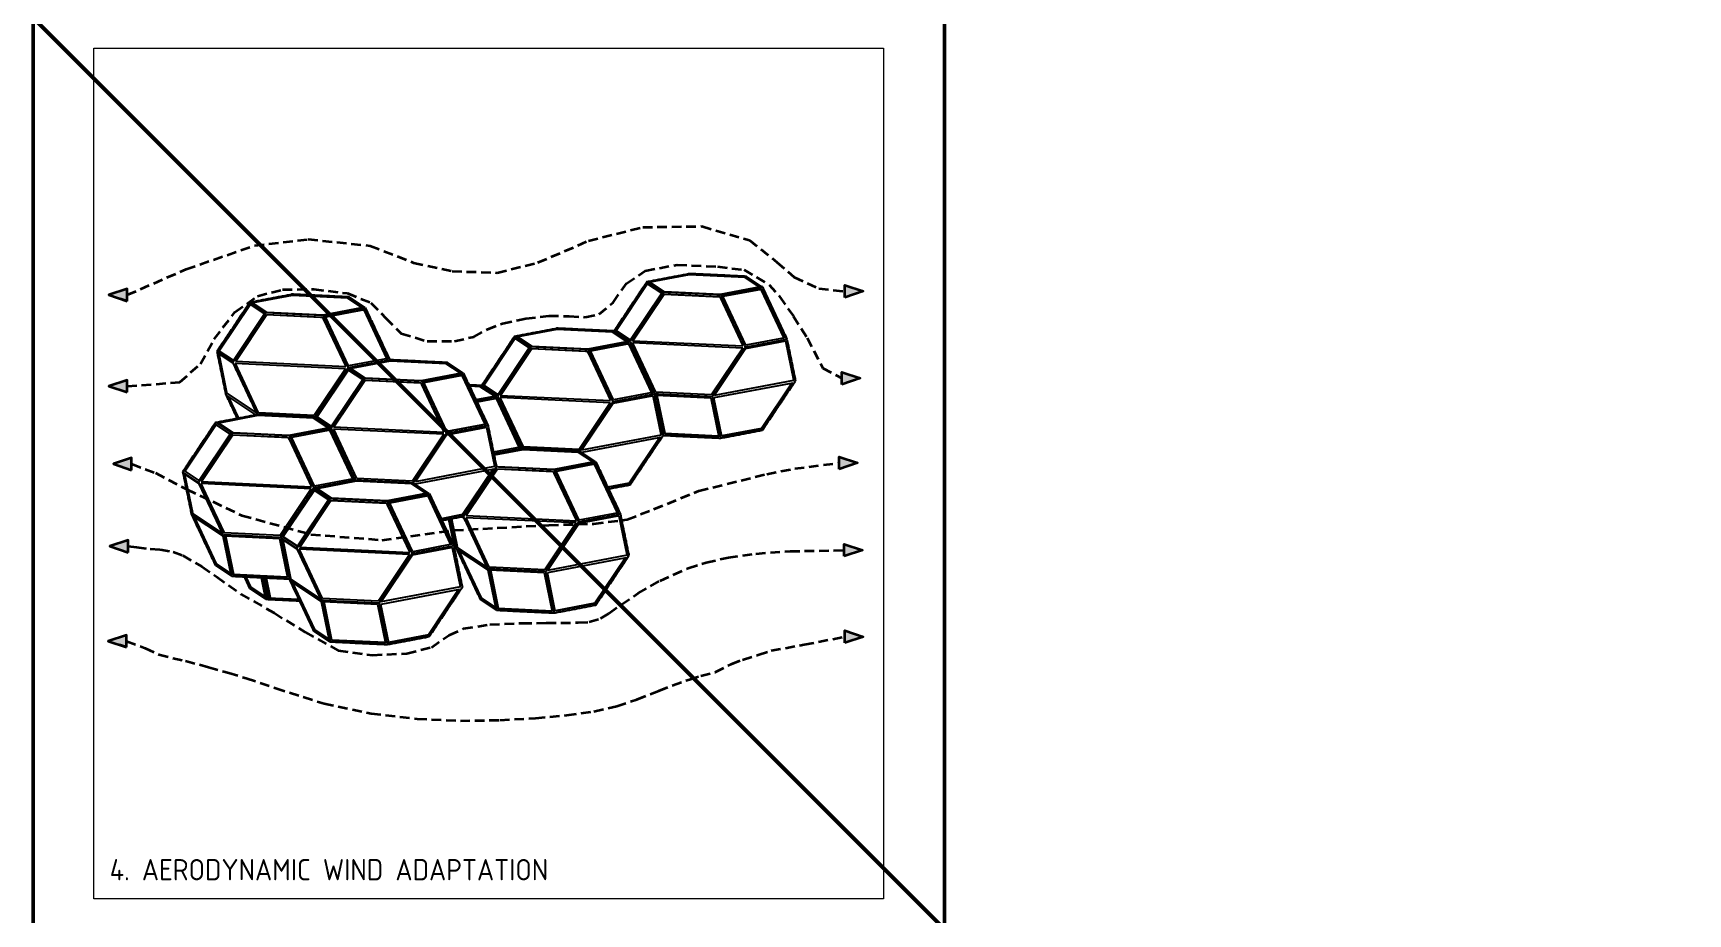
# Model space of a CAD drawing. Header units: millimetres. Extents: x 32551 to 59551, y -21458 to 15116.
# Drawn here: x 32551 to 35275, y 7641 to 9091 of the extents above; entities that cross this region are included whole.
import ezdxf

# ---------------------------------------------------------------- set-up
doc = ezdxf.new("R2010")
doc.units = ezdxf.units.MM
doc.header["$XCLIPFRAME"] = 0
doc.linetypes.add('ACAD_ISO03W100', pattern=[30, 12, -18])
doc.linetypes.add('HIDDEN2', pattern=[4.7625, 3.175, -1.5875])
for name, color, linetype, lineweight, true_color in [('2ND', 120, 'Continuous', 35, 0x39ffb0), ('3RD', 141, 'Continuous', 25, 0x7debff), ('4TH DETAILS', 120, 'Continuous', 15, 0x39ffb0), ('TEXTS', 7, 'Continuous', 25, 0xe0f9ff)]:
    doc.layers.add(name, color=color, linetype=linetype, lineweight=lineweight, true_color=true_color)
doc.layers.add('LAYOUT', color=141, linetype='Continuous', lineweight=50, true_color=0x7debff, plot=False)
doc.styles.get("Standard").update_dxf_attribs({"font": 'arial.ttf'})
picture_1 = doc.add_image_def('image2.png', size_in_pixel=(15360, 8640))

msp = doc.modelspace()

# ---------------------------------------------------------------- hatches: boundary and pattern name
at = {"layer": '2ND'}
h = msp.add_hatch(color=256, dxfattribs=at)
h.dxf.hatch_style = 1
h.paths.add_polyline_path([(32675.604, 8659.72), (32705.604, 8649.72), (32705.604, 8669.72)])
h.paths.add_polyline_path([(32705.604, 8519.719), (32675.604, 8509.719), (32705.604, 8499.719)])
h.paths.add_polyline_path([(32682.931, 8381.556), (32712.931, 8371.556), (32712.931, 8391.556)])
h.paths.add_polyline_path([(32707.082, 8256.004), (32677.082, 8246.004), (32707.082, 8236.004)])
h.paths.add_polyline_path([(32704.442, 8099.938), (32674.442, 8089.938), (32704.442, 8079.938)])
h.paths.add_polyline_path([(32664.586, 7673.477), (33508.252, 7673.477), (33508.252, 7742.35), (32664.586, 7742.35)], flags=9)
h = msp.add_hatch(color=256, dxfattribs=at)
h.dxf.hatch_style = 1
h.paths.add_polyline_path([(33886.89, 8087.185), (33916.89, 8097.185), (33886.89, 8107.185)])
h.paths.add_polyline_path([(33885.809, 8229.583), (33915.809, 8239.583), (33885.809, 8249.583)])
h.paths.add_polyline_path([(33907.482, 8383.189), (33877.482, 8393.189), (33877.482, 8373.189)])
h.paths.add_polyline_path([(33882.158, 8532.518), (33882.158, 8512.518), (33912.158, 8522.518)])
h.paths.add_polyline_path([(33886.89, 8655.757), (33916.89, 8665.757), (33886.89, 8675.757)])

# ---------------------------------------------------------------- linework, layer by layer
at = {"layer": '2ND', "linetype": 'ACAD_ISO03W100'}
for p, q in [((32705.604, 8649.72), (32675.604, 8659.72)), ((32704.442, 8079.938), (32674.442, 8089.938))]:
    msp.add_line(p, q, dxfattribs=at)
at = {"layer": '2ND', "linetype": 'HIDDEN2', "ltscale": 5}
for points in [[(32705.604, 8659.72), (32802.548, 8702.229), (32915.213, 8741.027), (33003.455, 8751.418), (33105.817, 8740.809), (33176.987, 8712.924), (33240.567, 8698.885), (33314.547, 8696.424), (33381.731, 8712.929), (33465.014, 8748.956), (33554.365, 8771.295), (33651.699, 8772.753), (33729.692, 8749.87), (33775.046, 8713.964), (33803.245, 8689.243), (33844.173, 8670.233), (33886.89, 8665.757)], [(32705.604, 8509.719), (32792.253, 8515.974), (32826.223, 8546.42), (32848.676, 8587.177), (32883.022, 8631.325), (32920.181, 8657.934), (32961.362, 8668.647), (33012.737, 8669.233), (33067.977, 8662.5), (33106.851, 8646.882), (33131.399, 8621.689), (33156.546, 8596.35), (33199.485, 8583.579), (33244.397, 8583.485), (33275.966, 8590.903), (33297.952, 8603.015), (33323.321, 8612.875), (33361.656, 8621.138), (33399.896, 8625.457), (33433.156, 8624.987), (33459.652, 8623.391), (33482.296, 8627.992), (33505.317, 8647.428), (33527.304, 8678.601), (33558.441, 8699.545), (33610.926, 8709.516), (33677.486, 8706.516), (33721.175, 8700.976), (33762.295, 8676.507), (33779.511, 8657.261), (33802.309, 8624.434), (33824.708, 8589.107), (33850.523, 8539.379), (33882.158, 8522.518)], [(32712.931, 8381.556), (32752.357, 8366.751), (32803.454, 8339.962), (32894.414, 8296.797), (33007.888, 8265.673), (33125.054, 8256.281), (33243.474, 8272.434), (33399.79, 8280.92), (33473.852, 8283.144), (33528.38, 8290.083), (33572.661, 8307.199), (33646.7, 8337.259), (33758.373, 8364.992), (33804.346, 8374.022), (33877.482, 8383.189)], [(32707.082, 8246.004), (32720.886, 8244.502), (32743.272, 8241.801), (32759.845, 8240.487), (32781.456, 8236.899), (32797.337, 8230.866), (32828.698, 8212.581), (32853.052, 8195.491), (32892.734, 8167.481), (32947.416, 8136.255), (32998.594, 8104.711), (33053.069, 8074.682), (33109.304, 8066.912), (33166.035, 8069.695), (33206.278, 8079.674), (33235.671, 8099.895), (33259.061, 8110.516), (33302.708, 8117.191), (33355.542, 8119.646), (33395.731, 8119.764), (33447.808, 8120.442), (33466.146, 8121.415), (33484.662, 8127.09), (33498.892, 8135.916), (33519.052, 8150.292), (33546.53, 8168.725), (33582.623, 8189.281), (33629.051, 8209.962), (33658.659, 8219.409), (33695.147, 8227.558), (33740.531, 8233.873), (33796.828, 8237.816), (33885.809, 8239.583)], [(32704.442, 8089.938), (32735.228, 8078.571), (32757.764, 8067.649), (32801.532, 8057.192), (32839.61, 8047.217), (32872.751, 8037.745), (32901.711, 8028.793), (32950.108, 8012.525), (33029.631, 7987.044), (33107.296, 7970.809), (33182.942, 7962.072), (33253.997, 7958.953), (33319.115, 7959.82), (33377.74, 7963.194), (33429.405, 7967.939), (33473.955, 7974.261), (33511.36, 7982.703), (33544.525, 7993.839), (33580.898, 8008.284), (33602.78, 8016.946), (33631.037, 8026.942), (33649.884, 8032.676), (33673.187, 8039.033), (33699.925, 8052.241), (33718.527, 8059.135), (33744.36, 8067.308), (33765.537, 8074.361), (33820.151, 8084.195), (33886.89, 8097.185)]]:
    msp.add_lwpolyline(points, dxfattribs=at)
at = {"layer": '2ND'}
for points in [[(32705.604, 8649.72), (32705.604, 8669.72), (32675.604, 8659.72)], [(33886.89, 8655.757), (33886.89, 8675.757), (33916.89, 8665.757)], [(33882.158, 8512.518), (33882.158, 8532.518), (33912.158, 8522.518)], [(32705.604, 8499.719), (32705.604, 8519.719), (32675.604, 8509.719)], [(32712.931, 8371.556), (32712.931, 8391.556), (32682.931, 8381.556)], [(33877.482, 8373.189), (33877.482, 8393.189), (33907.482, 8383.189)], [(32707.082, 8236.004), (32707.082, 8256.004), (32677.082, 8246.004)], [(33885.809, 8229.583), (33885.809, 8249.583), (33915.809, 8239.583)], [(32704.442, 8079.938), (32704.442, 8099.938), (32674.442, 8089.938)], [(33886.89, 8087.185), (33886.89, 8107.185), (33916.89, 8097.185)]]:
    msp.add_lwpolyline(points, close=True, dxfattribs=at)
at = {"layer": '3RD', "ltscale": 10, "extrusion": (1e-16, 0.982622, 0.185618)}
for p, q in [((33564.598, 8681.768), (33630.872, 8694.33)), ((33630.872, 8692.856), (33566.323, 8680.621)), ((33630.872, 8692.856), (33630.872, 8694.33)), ((33630.872, 8694.33), (33722.617, 8689.957)), ((33722.617, 8688.483), (33630.872, 8692.856)), ((33722.617, 8688.483), (33722.617, 8689.957)), ((33722.617, 8689.957), (33723.493, 8689.374)), ((33723.493, 8689.374), (33748.088, 8673.023)), ((33509.359, 8602.384), (33560.606, 8678.979)), ((33562.201, 8677.911), (33510.957, 8601.321)), ((33585.388, 8662.503), (33534.14, 8585.908)), ((33560.606, 8678.979), (33585.388, 8662.503)), ((33560.606, 8678.979), (33562.201, 8677.911)), ((33585.384, 8662.497), (33562.201, 8677.911)), ((33590.069, 8664.834), (33564.598, 8681.768)), ((33681.814, 8660.461), (33590.069, 8664.834)), ((33748.088, 8673.023), (33681.814, 8660.461)), ((33685.928, 8657.711), (33750.408, 8669.932)), ((33749.225, 8668.997), (33686.235, 8657.058)), ((33746.363, 8672.696), (33722.617, 8688.483)), ((33750.408, 8669.932), (33749.225, 8668.997)), ((33786.932, 8588.801), (33749.225, 8668.997)), ((33750.408, 8669.932), (33788.423, 8589.083)), ((32855.54, 8568.501), (32906.787, 8645.096)), ((32908.382, 8644.028), (32857.138, 8567.438)), ((32906.787, 8645.096), (32931.569, 8628.62)), ((32906.787, 8645.096), (32908.382, 8644.028)), ((32931.565, 8628.615), (32908.382, 8644.028)), ((32910.779, 8647.885), (32977.053, 8660.447)), ((32936.25, 8630.951), (32910.779, 8647.885)), ((32977.053, 8658.973), (32912.504, 8646.738)), ((32977.053, 8658.973), (32977.053, 8660.447)), ((32977.053, 8660.447), (33068.798, 8656.074)), ((33068.798, 8654.6), (32977.053, 8658.973)), ((33094.269, 8639.14), (33027.995, 8626.578)), ((33032.109, 8623.828), (33096.589, 8636.05)), ((33095.406, 8635.114), (33032.416, 8623.175)), ((33068.798, 8654.6), (33068.798, 8656.074)), ((33068.798, 8656.074), (33069.674, 8655.492)), ((33092.544, 8638.813), (33068.798, 8654.6)), ((33069.674, 8655.492), (33094.269, 8639.14)), ((33096.589, 8636.05), (33095.406, 8635.114)), ((33133.113, 8554.918), (33095.406, 8635.114)), ((33096.589, 8636.05), (33134.604, 8555.201)), ((33538.023, 8584.391), (33589.485, 8661.306)), ((33538.272, 8585.526), (33589.133, 8661.543)), ((33589.485, 8661.306), (33589.133, 8661.543)), ((33589.133, 8661.543), (33677.723, 8657.321)), ((33589.485, 8661.306), (33680.985, 8656.945)), ((33677.723, 8657.321), (33680.879, 8657.17)), ((33680.879, 8657.17), (33682.223, 8654.312)), ((33682.223, 8654.312), (33719.158, 8575.758)), ((33723.942, 8576.862), (33685.928, 8657.711)), ((32931.569, 8628.62), (32880.321, 8552.025)), ((32884.204, 8550.509), (32935.666, 8627.423)), ((32884.453, 8551.643), (32935.314, 8627.661)), ((32935.666, 8627.423), (32935.314, 8627.661)), ((32935.314, 8627.661), (33023.904, 8623.438)), ((32935.666, 8627.423), (33027.166, 8623.063)), ((33027.995, 8626.578), (32936.25, 8630.951)), ((33023.904, 8623.438), (33027.06, 8623.288)), ((33027.06, 8623.288), (33028.404, 8620.429)), ((33028.404, 8620.429), (33065.339, 8541.876)), ((33070.124, 8542.979), (33032.109, 8623.828)), ((33291.419, 8512.48), (33342.666, 8589.075)), ((33344.262, 8588.007), (33293.018, 8511.417)), ((33342.666, 8589.075), (33367.448, 8572.599)), ((33342.666, 8589.075), (33344.262, 8588.007)), ((33367.445, 8572.593), (33344.262, 8588.007)), ((33346.659, 8591.864), (33348.939, 8592.296)), ((33372.13, 8574.93), (33346.659, 8591.864)), ((33412.932, 8602.952), (33348.384, 8590.717)), ((33348.939, 8592.296), (33412.932, 8604.426)), ((33412.932, 8602.952), (33412.932, 8604.426)), ((33412.932, 8604.426), (33504.677, 8600.053)), ((33504.677, 8598.579), (33412.932, 8602.952)), ((33530.148, 8583.119), (33463.875, 8570.557)), ((33504.677, 8598.579), (33504.677, 8600.053)), ((33504.677, 8600.053), (33505.553, 8599.47)), ((33528.423, 8582.792), (33504.677, 8598.579)), ((33505.553, 8599.47), (33530.148, 8583.119)), ((33534.14, 8585.908), (33509.359, 8602.384)), ((33537.356, 8580.912), (33537.708, 8580.675)), ((33575.532, 8499.72), (33537.356, 8580.912)), ((33718.743, 8572.267), (33537.356, 8580.912)), ((33537.529, 8584.415), (33538.272, 8585.526)), ((33537.529, 8584.415), (33719.158, 8575.758)), ((33575.778, 8499.708), (33537.708, 8580.675)), ((33723.574, 8571.646), (33789.848, 8584.208)), ((33788.423, 8589.083), (33723.942, 8576.862)), ((33789.009, 8584.049), (33802.127, 8520.236)), ((33789.848, 8584.208), (33803.137, 8519.561)), ((32854.482, 8563.744), (32855.358, 8563.162)), ((32854.95, 8561.468), (32854.482, 8563.744)), ((32867.771, 8499.098), (32854.95, 8561.468)), ((32855.358, 8563.162), (32879.953, 8546.81)), ((32880.321, 8552.025), (32855.54, 8568.501)), ((32856.194, 8562.606), (32869.133, 8499.66)), ((33134.604, 8555.201), (33070.124, 8542.979)), ((33367.448, 8572.599), (33316.201, 8496.004)), ((33320.084, 8494.487), (33371.545, 8571.402)), ((33320.333, 8495.622), (33371.194, 8571.639)), ((33371.545, 8571.402), (33371.194, 8571.639)), ((33371.194, 8571.639), (33459.783, 8567.417)), ((33371.545, 8571.402), (33463.045, 8567.041)), ((33463.875, 8570.557), (33372.13, 8574.93)), ((33459.783, 8567.417), (33462.939, 8567.266)), ((33462.939, 8567.266), (33464.283, 8564.408)), ((33464.283, 8564.408), (33501.218, 8485.854)), ((33467.988, 8567.807), (33532.469, 8580.029)), ((33506.003, 8486.958), (33467.988, 8567.807)), ((33531.285, 8579.093), (33468.295, 8567.154)), ((33532.469, 8580.029), (33531.285, 8579.093)), ((33568.993, 8498.897), (33531.285, 8579.093)), ((33532.469, 8580.029), (33570.483, 8499.179)), ((33718.743, 8572.267), (33669.089, 8498.055)), ((33672.713, 8495.629), (33723.574, 8571.646)), ((32879.953, 8546.81), (32917.681, 8466.57)), ((32883.537, 8547.03), (32883.889, 8546.793)), ((32921.713, 8465.837), (32883.537, 8547.03)), ((33064.924, 8538.385), (32883.537, 8547.03)), ((32883.71, 8550.532), (32884.453, 8551.643)), ((32883.71, 8550.532), (33065.339, 8541.876)), ((32921.959, 8465.826), (32883.889, 8546.793)), ((33064.924, 8538.385), (33015.271, 8464.173)), ((33017.204, 8460.505), (33068.452, 8537.1)), ((33070.047, 8536.032), (33018.803, 8459.442)), ((33068.452, 8537.1), (33093.233, 8520.624)), ((33068.452, 8537.1), (33070.047, 8536.032)), ((33093.23, 8520.618), (33070.047, 8536.032)), ((33072.444, 8539.889), (33074.724, 8540.321)), ((33097.915, 8522.955), (33072.444, 8539.889)), ((33138.718, 8550.977), (33074.169, 8538.742)), ((33074.724, 8540.321), (33138.718, 8552.451)), ((33138.718, 8550.977), (33138.718, 8552.451)), ((33138.718, 8552.451), (33230.462, 8548.078)), ((33230.462, 8546.604), (33138.718, 8550.977)), ((33255.933, 8531.144), (33189.66, 8518.582)), ((33193.773, 8515.832), (33258.254, 8528.054)), ((33257.07, 8527.118), (33194.08, 8515.179)), ((33230.462, 8546.604), (33230.462, 8548.078)), ((33230.462, 8548.078), (33231.339, 8547.495)), ((33254.208, 8530.817), (33230.462, 8546.604)), ((33231.339, 8547.495), (33255.933, 8531.144)), ((33258.254, 8528.054), (33257.07, 8527.118)), ((33294.778, 8446.922), (33257.07, 8527.118)), ((33258.254, 8528.054), (33296.268, 8447.204)), ((32869.133, 8499.66), (32867.771, 8499.098)), ((32867.771, 8499.098), (32918.129, 8465.617)), ((33093.233, 8520.624), (33041.986, 8444.029)), ((33045.869, 8442.512), (33097.331, 8519.427)), ((33046.118, 8443.647), (33096.979, 8519.664)), ((33097.331, 8519.427), (33096.979, 8519.664)), ((33096.979, 8519.664), (33185.568, 8515.442)), ((33097.331, 8519.427), (33188.83, 8515.066)), ((33189.66, 8518.582), (33097.915, 8522.955)), ((33185.568, 8515.442), (33188.724, 8515.291)), ((33188.724, 8515.291), (33190.068, 8512.433)), ((33190.068, 8512.433), (33227.004, 8433.879)), ((33231.788, 8434.983), (33193.773, 8515.832)), ((33268.481, 8511.019), (33286.738, 8510.149)), ((33286.738, 8508.675), (33269.19, 8509.511)), ((33286.738, 8508.675), (33286.738, 8510.149)), ((33286.738, 8510.149), (33312.209, 8493.215)), ((33310.483, 8492.888), (33286.738, 8508.675)), ((33316.201, 8496.004), (33291.419, 8512.48)), ((33570.483, 8499.179), (33506.003, 8486.958)), ((33667.278, 8495.347), (33575.532, 8499.72)), ((33801.291, 8514.818), (33671.459, 8490.21)), ((33672.109, 8494.726), (33803.137, 8519.561)), ((33799.617, 8514.501), (33749.766, 8439.994)), ((33801.291, 8514.818), (33750.776, 8439.319)), ((33803.137, 8519.561), (33802.127, 8520.236)), ((32887.197, 8456.93), (32869.647, 8494.254)), ((32917.225, 8462.622), (32869.647, 8494.254)), ((32872.013, 8492.681), (32888.69, 8457.213)), ((33312.209, 8493.215), (33279.746, 8487.062)), ((33281.27, 8483.821), (33314.529, 8490.125)), ((33313.346, 8489.189), (33281.577, 8483.167)), ((33314.529, 8490.125), (33313.346, 8489.189)), ((33351.053, 8408.993), (33313.346, 8489.189)), ((33314.529, 8490.125), (33352.544, 8409.276)), ((33319.417, 8491.008), (33319.768, 8490.771)), ((33357.593, 8409.816), (33319.417, 8491.008)), ((33500.803, 8482.363), (33319.417, 8491.008)), ((33319.589, 8494.511), (33320.333, 8495.622)), ((33319.589, 8494.511), (33501.218, 8485.854)), ((33357.839, 8409.804), (33319.768, 8490.771)), ((33500.803, 8482.363), (33451.15, 8408.151)), ((33454.774, 8405.725), (33505.635, 8481.742)), ((33505.635, 8481.742), (33569.629, 8493.872)), ((33569.629, 8493.872), (33571.909, 8494.304)), ((33571.07, 8494.145), (33584.187, 8430.332)), ((33571.909, 8494.304), (33585.198, 8429.657)), ((33590.178, 8430.533), (33576.945, 8494.906)), ((33576.945, 8494.906), (33666.207, 8490.652)), ((33577.662, 8494.872), (33590.59, 8431.982)), ((33666.207, 8490.652), (33666.22, 8490.59)), ((33666.22, 8490.59), (33679.44, 8426.279)), ((33669.089, 8498.055), (33667.278, 8495.347)), ((33684.502, 8426.757), (33671.459, 8490.21)), ((33672.109, 8494.726), (33672.713, 8495.629)), ((32799.264, 8370.601), (32850.512, 8447.196)), ((32852.107, 8446.128), (32800.863, 8369.538)), ((32850.512, 8447.196), (32875.294, 8430.72)), ((32850.512, 8447.196), (32852.107, 8446.128)), ((32875.29, 8430.715), (32852.107, 8446.128)), ((32854.504, 8449.985), (32920.778, 8462.547)), ((32879.975, 8433.051), (32854.504, 8449.985)), ((32920.778, 8461.073), (32856.229, 8448.838)), ((32917.681, 8466.57), (32918.129, 8465.617)), ((32920.778, 8461.073), (32920.778, 8462.547)), ((32920.778, 8462.547), (33012.523, 8458.174)), ((33012.523, 8456.7), (32920.778, 8461.073)), ((33013.459, 8461.465), (32921.713, 8465.837)), ((33012.523, 8456.7), (33012.523, 8458.174)), ((33012.523, 8458.174), (33013.399, 8457.591)), ((33036.269, 8440.913), (33012.523, 8456.7)), ((33013.399, 8457.591), (33037.994, 8441.24)), ((33015.271, 8464.173), (33013.459, 8461.465)), ((33041.986, 8444.029), (33017.204, 8460.505)), ((33296.268, 8447.204), (33231.788, 8434.983)), ((32875.294, 8430.72), (32824.046, 8354.125)), ((32827.929, 8352.608), (32879.391, 8429.523)), ((32828.178, 8353.743), (32879.039, 8429.76)), ((32879.391, 8429.523), (32879.039, 8429.76)), ((32879.039, 8429.76), (32967.629, 8425.538)), ((32879.391, 8429.523), (32970.89, 8425.162)), ((32971.72, 8428.678), (32879.975, 8433.051)), ((32967.629, 8425.538), (32970.784, 8425.388)), ((32970.784, 8425.388), (32972.128, 8422.529)), ((33037.994, 8441.24), (32971.72, 8428.678)), ((32972.128, 8422.529), (33009.064, 8343.975)), ((32975.834, 8425.928), (33040.314, 8438.15)), ((33013.848, 8345.079), (32975.834, 8425.928)), ((33039.131, 8437.214), (32976.141, 8425.275)), ((33040.314, 8438.15), (33039.131, 8437.214)), ((33076.838, 8357.018), (33039.131, 8437.214)), ((33040.314, 8438.15), (33078.329, 8357.3)), ((33045.202, 8439.033), (33045.554, 8438.796)), ((33083.378, 8357.841), (33045.202, 8439.033)), ((33226.588, 8430.388), (33045.202, 8439.033)), ((33045.374, 8442.536), (33046.118, 8443.647)), ((33045.374, 8442.536), (33227.004, 8433.879)), ((33083.624, 8357.829), (33045.554, 8438.796)), ((33226.588, 8430.388), (33176.935, 8356.176)), ((33180.559, 8353.75), (33231.42, 8429.767)), ((33231.42, 8429.767), (33297.694, 8442.329)), ((33296.855, 8442.17), (33309.973, 8378.357)), ((33297.694, 8442.329), (33310.983, 8377.682)), ((33583.351, 8424.914), (33453.979, 8400.393)), ((33454.17, 8404.822), (33585.198, 8429.657)), ((33581.677, 8424.597), (33531.826, 8350.09)), ((33583.351, 8424.914), (33532.837, 8349.415)), ((33585.198, 8429.657), (33584.187, 8430.332)), ((33590.59, 8431.982), (33590.178, 8430.533)), ((33590.264, 8430.529), (33590.178, 8430.533)), ((33679.44, 8426.279), (33590.264, 8430.529)), ((33590.59, 8431.982), (33679.135, 8427.762)), ((33749.766, 8439.994), (33684.331, 8427.591)), ((33750.776, 8439.319), (33684.502, 8426.757)), ((33750.776, 8439.319), (33749.766, 8439.994)), ((33352.544, 8409.276), (33308.57, 8400.941)), ((33309.269, 8397.543), (33356.657, 8406.525)), ((33356.657, 8405.051), (33309.56, 8396.125)), ((33356.657, 8405.051), (33356.657, 8406.525)), ((33356.657, 8406.525), (33448.402, 8402.153)), ((33448.402, 8400.679), (33356.657, 8405.051)), ((33449.338, 8405.443), (33357.593, 8409.816)), ((33448.402, 8400.679), (33448.402, 8402.153)), ((33448.402, 8402.153), (33449.278, 8401.57)), ((33472.148, 8384.891), (33448.402, 8400.679)), ((33449.278, 8401.57), (33473.873, 8385.218)), ((33451.15, 8408.151), (33449.338, 8405.443)), ((33454.17, 8404.822), (33454.774, 8405.725)), ((32798.207, 8365.844), (32799.083, 8365.261)), ((32798.675, 8363.568), (32798.207, 8365.844)), ((32811.496, 8301.197), (32798.675, 8363.568)), ((32799.083, 8365.261), (32823.678, 8348.909)), ((32824.046, 8354.125), (32799.264, 8370.601)), ((32799.919, 8364.706), (32812.858, 8301.759)), ((33309.137, 8372.939), (33179.764, 8348.418)), ((33179.955, 8352.847), (33310.983, 8377.682)), ((33307.462, 8372.622), (33257.611, 8298.115)), ((33309.137, 8372.939), (33258.622, 8297.44)), ((33263.809, 8296.587), (33315.27, 8373.502)), ((33264.057, 8297.722), (33314.919, 8373.739)), ((33310.983, 8377.682), (33309.973, 8378.357)), ((33315.855, 8377.029), (33313.111, 8378.854)), ((33315.27, 8373.502), (33314.919, 8373.739)), ((33314.919, 8373.739), (33403.508, 8369.517)), ((33315.27, 8373.502), (33406.77, 8369.141)), ((33407.599, 8372.657), (33315.855, 8377.029)), ((33403.508, 8369.517), (33406.664, 8369.366)), ((33406.664, 8369.366), (33408.008, 8366.508)), ((33473.873, 8385.218), (33407.599, 8372.657)), ((33408.008, 8366.508), (33444.943, 8287.954)), ((33411.713, 8369.906), (33476.193, 8382.128)), ((33449.728, 8289.057), (33411.713, 8369.906)), ((33475.01, 8381.193), (33412.02, 8369.253)), ((33476.193, 8382.128), (33475.01, 8381.193)), ((33512.718, 8300.997), (33475.01, 8381.193)), ((33476.193, 8382.128), (33514.208, 8301.279)), ((32823.678, 8348.909), (32861.406, 8268.67)), ((32827.262, 8349.129), (32827.614, 8348.892)), ((32865.438, 8267.937), (32827.262, 8349.129)), ((33008.649, 8340.484), (32827.262, 8349.129)), ((32827.435, 8352.632), (32828.178, 8353.743)), ((32827.435, 8352.632), (33009.064, 8343.975)), ((32865.684, 8267.925), (32827.614, 8348.892)), ((33008.649, 8340.484), (32958.995, 8266.272)), ((32960.929, 8262.605), (33012.176, 8339.199)), ((33013.772, 8338.131), (32962.528, 8261.542)), ((33012.176, 8339.199), (33036.958, 8322.723)), ((33012.176, 8339.199), (33013.772, 8338.131)), ((33036.955, 8322.718), (33013.772, 8338.131)), ((33078.329, 8357.3), (33013.848, 8345.079)), ((33016.169, 8341.989), (33082.442, 8354.55)), ((33041.64, 8325.054), (33016.169, 8341.989)), ((33082.442, 8353.076), (33017.894, 8340.842)), ((33082.442, 8353.076), (33082.442, 8354.55)), ((33082.442, 8354.55), (33174.187, 8350.178)), ((33174.187, 8348.704), (33082.442, 8353.076)), ((33175.123, 8353.468), (33083.378, 8357.841)), ((33174.187, 8348.704), (33174.187, 8350.178)), ((33174.187, 8350.178), (33175.063, 8349.595)), ((33197.933, 8332.916), (33174.187, 8348.704)), ((33175.063, 8349.595), (33199.658, 8333.243)), ((33176.935, 8356.176), (33175.123, 8353.468)), ((33179.955, 8352.847), (33180.559, 8353.75)), ((33531.826, 8350.09), (33496.614, 8343.416)), ((33532.837, 8349.415), (33496.988, 8342.62)), ((33532.837, 8349.415), (33531.826, 8350.09)), ((33036.958, 8322.723), (32985.711, 8246.129)), ((32989.594, 8244.612), (33041.055, 8321.527)), ((32989.843, 8245.747), (33040.704, 8321.764)), ((33041.055, 8321.527), (33040.704, 8321.764)), ((33040.704, 8321.764), (33129.293, 8317.542)), ((33041.055, 8321.527), (33132.555, 8317.166)), ((33133.385, 8320.682), (33041.64, 8325.054)), ((33129.293, 8317.542), (33132.449, 8317.391)), ((33132.449, 8317.391), (33133.793, 8314.533)), ((33199.658, 8333.243), (33133.385, 8320.682)), ((33133.793, 8314.533), (33170.728, 8235.979)), ((33137.498, 8317.931), (33201.979, 8330.153)), ((33175.513, 8237.082), (33137.498, 8317.931)), ((33200.795, 8329.217), (33137.805, 8317.278)), ((33201.979, 8330.153), (33200.795, 8329.217)), ((33238.503, 8249.022), (33200.795, 8329.217)), ((33201.979, 8330.153), (33239.993, 8249.304)), ((32812.858, 8301.759), (32811.496, 8301.197)), ((32811.496, 8301.197), (32861.854, 8267.717)), ((32849.536, 8219.441), (32813.372, 8296.353)), ((32863.295, 8263.163), (32813.372, 8296.353)), ((32815.738, 8294.78), (32852.242, 8217.144)), ((33257.611, 8298.115), (33222.399, 8291.441)), ((33256.342, 8297.008), (33222.773, 8290.645)), ((33234.509, 8290.505), (33243.561, 8246.471)), ((33247.375, 8245.176), (33237.924, 8291.152)), ((33239.346, 8291.422), (33248.737, 8245.738)), ((33258.622, 8297.44), (33256.342, 8297.008)), ((33256.79, 8294.728), (33259.558, 8292.888)), ((33258.622, 8297.44), (33257.611, 8298.115)), ((33259.558, 8292.888), (33297.286, 8212.648)), ((33263.142, 8293.108), (33263.493, 8292.871)), ((33301.318, 8211.916), (33263.142, 8293.108)), ((33444.528, 8284.463), (33263.142, 8293.108)), ((33263.314, 8296.611), (33264.057, 8297.722)), ((33263.314, 8296.611), (33444.943, 8287.954)), ((33301.563, 8211.904), (33263.493, 8292.871)), ((33444.528, 8284.463), (33394.875, 8210.251)), ((33398.498, 8207.825), (33449.36, 8283.842)), ((33449.36, 8283.842), (33513.354, 8295.971)), ((33514.208, 8301.279), (33449.728, 8289.057)), ((33513.354, 8295.971), (33515.634, 8296.403)), ((33514.795, 8296.244), (33527.912, 8232.432)), ((33515.634, 8296.403), (33528.923, 8231.757)), ((32861.406, 8268.67), (32861.854, 8267.717)), ((32863.295, 8263.163), (32876.351, 8199.648)), ((32957.184, 8263.564), (32865.438, 8267.937)), ((32880.084, 8198.75), (32866.851, 8263.123)), ((32866.851, 8263.123), (32956.113, 8258.869)), ((32867.568, 8263.089), (32880.496, 8200.199)), ((32956.113, 8258.869), (32956.126, 8258.807)), ((32956.126, 8258.807), (32969.346, 8194.496)), ((32958.995, 8266.272), (32957.184, 8263.564)), ((32959.872, 8257.847), (32960.748, 8257.265)), ((32960.339, 8255.571), (32959.872, 8257.847)), ((32973.161, 8193.201), (32960.339, 8255.571)), ((32960.748, 8257.265), (32985.343, 8240.913)), ((32985.711, 8246.129), (32960.929, 8262.605)), ((32961.583, 8256.709), (32974.523, 8193.763)), ((32985.343, 8240.913), (33023.071, 8160.673)), ((32988.927, 8241.133), (32989.278, 8240.896)), ((33027.103, 8159.941), (32988.927, 8241.133)), ((33170.313, 8232.488), (32988.927, 8241.133)), ((32989.099, 8244.636), (32989.843, 8245.747)), ((32989.099, 8244.636), (33170.728, 8235.979)), ((33027.349, 8159.929), (32989.278, 8240.896)), ((33170.313, 8232.488), (33120.66, 8158.276)), ((33124.284, 8155.85), (33175.145, 8231.867)), ((33175.145, 8231.867), (33239.139, 8243.996)), ((33239.993, 8249.304), (33175.513, 8237.082)), ((33239.139, 8243.996), (33241.419, 8244.428)), ((33240.58, 8244.269), (33253.697, 8180.457)), ((33241.419, 8244.428), (33254.708, 8179.782)), ((33242.837, 8247.974), (33243.256, 8247.954)), ((33243.561, 8246.471), (33243.365, 8246.48)), ((33248.737, 8245.738), (33247.375, 8245.176)), ((33247.375, 8245.176), (33297.734, 8211.696)), ((33285.415, 8163.419), (33249.251, 8240.332)), ((33299.174, 8207.141), (33249.251, 8240.332)), ((33251.617, 8238.759), (33288.122, 8161.123)), ((33527.076, 8227.014), (33397.244, 8202.405)), ((33397.894, 8206.922), (33528.923, 8231.757)), ((33525.402, 8226.697), (33475.551, 8152.189)), ((33527.076, 8227.014), (33476.561, 8151.515)), ((33528.923, 8231.757), (33527.912, 8232.432)), ((32850.88, 8216.582), (32849.536, 8219.441)), ((32850.88, 8216.582), (32852.242, 8217.144)), ((32876.351, 8199.648), (32850.88, 8216.582)), ((32852.242, 8217.144), (32876.002, 8201.348)), ((32880.496, 8200.199), (32880.084, 8198.75)), ((32880.496, 8200.199), (32969.041, 8195.979)), ((33297.286, 8212.648), (33297.734, 8211.696)), ((33299.174, 8207.141), (33312.231, 8143.626)), ((33393.063, 8207.543), (33301.318, 8211.916)), ((33315.963, 8142.729), (33302.73, 8207.102)), ((33302.73, 8207.102), (33391.993, 8202.848)), ((33303.447, 8207.068), (33316.375, 8144.178)), ((33391.993, 8202.848), (33392.005, 8202.786)), ((33392.005, 8202.786), (33405.225, 8138.475)), ((33394.875, 8210.251), (33393.063, 8207.543)), ((33410.287, 8138.953), (33397.244, 8202.405)), ((33397.894, 8206.922), (33398.498, 8207.825)), ((32880.17, 8198.746), (32880.084, 8198.75)), ((32969.346, 8194.496), (32880.17, 8198.746)), ((32905.811, 8181.512), (32899.108, 8195.769)), ((32900.771, 8195.689), (32908.517, 8179.215)), ((32907.155, 8178.653), (32905.811, 8181.512)), ((32907.155, 8178.653), (32908.517, 8179.215)), ((32932.626, 8161.719), (32907.155, 8178.653)), ((32908.517, 8179.215), (32932.277, 8163.419)), ((32925.889, 8194.492), (32932.626, 8161.719)), ((32936.359, 8160.822), (32929.473, 8194.322)), ((32930.941, 8194.252), (32937.203, 8163.79)), ((32936.189, 8186.031), (32932.765, 8185.382)), ((32934.535, 8194.08), (32941.15, 8161.898)), ((32974.523, 8193.763), (32973.161, 8193.201)), ((32973.161, 8193.201), (33023.519, 8159.721)), ((33011.201, 8111.444), (32975.037, 8188.357)), ((33024.959, 8155.166), (32975.037, 8188.357)), ((32977.403, 8186.784), (33013.907, 8109.148)), ((33252.861, 8175.039), (33123.029, 8150.43)), ((33123.68, 8154.947), (33254.708, 8179.782)), ((33251.187, 8174.722), (33201.336, 8100.214)), ((33252.861, 8175.039), (33202.347, 8099.539)), ((33254.708, 8179.782), (33253.697, 8180.457)), ((32937.203, 8163.79), (32936.359, 8160.822)), ((32936.445, 8160.817), (32936.359, 8160.822)), ((32988.551, 8158.334), (32936.445, 8160.817)), ((32937.203, 8163.79), (32937.29, 8163.786)), ((32937.29, 8163.786), (32940.796, 8163.619)), ((33023.071, 8160.673), (33023.519, 8159.721)), ((33024.959, 8155.166), (33038.016, 8091.651)), ((33118.848, 8155.568), (33027.103, 8159.941)), ((33041.748, 8090.754), (33028.516, 8155.127)), ((33028.516, 8155.127), (33117.778, 8150.873)), ((33029.232, 8155.093), (33042.16, 8092.203)), ((33117.778, 8150.873), (33117.791, 8150.811)), ((33117.791, 8150.811), (33131.011, 8086.5)), ((33120.66, 8158.276), (33118.848, 8155.568)), ((33136.073, 8086.978), (33123.029, 8150.43)), ((33123.68, 8154.947), (33124.284, 8155.85)), ((33286.759, 8160.561), (33285.415, 8163.419)), ((33286.759, 8160.561), (33288.122, 8161.123)), ((33312.231, 8143.626), (33286.759, 8160.561)), ((33288.122, 8161.123), (33311.881, 8145.326)), ((33475.551, 8152.189), (33410.116, 8139.787)), ((33474.282, 8151.082), (33410.287, 8138.953)), ((33476.561, 8151.515), (33474.282, 8151.082)), ((33476.561, 8151.515), (33475.551, 8152.189)), ((33316.375, 8144.178), (33315.963, 8142.729)), ((33316.05, 8142.725), (33315.963, 8142.729)), ((33405.225, 8138.475), (33316.05, 8142.725)), ((33316.375, 8144.178), (33404.921, 8139.957)), ((33012.545, 8108.586), (33011.201, 8111.444)), ((33012.545, 8108.586), (33013.907, 8109.148)), ((33038.016, 8091.651), (33012.545, 8108.586)), ((33013.907, 8109.148), (33037.666, 8093.351)), ((33042.16, 8092.203), (33041.748, 8090.754)), ((33041.835, 8090.75), (33041.748, 8090.754)), ((33131.011, 8086.5), (33041.835, 8090.75)), ((33042.16, 8092.203), (33130.706, 8087.982)), ((33201.336, 8100.214), (33135.901, 8087.812)), ((33200.067, 8099.107), (33136.073, 8086.978)), ((33202.347, 8099.539), (33200.067, 8099.107)), ((33202.347, 8099.539), (33201.336, 8100.214))]:
    msp.add_line(p, q, dxfattribs=at)
at = {"layer": '3RD', "ltscale": 10}
for points in [[(33561.442, 8681.918), (33629.996, 8694.912)], [(33724.897, 8690.389), (33629.996, 8694.912)], [(33751.244, 8672.872), (33724.897, 8690.389)], [(33561.442, 8681.918), (33506.957, 8600.485)], [(33587.789, 8664.402), (33533.304, 8582.968)], [(33587.789, 8664.402), (33561.442, 8681.918)], [(33682.69, 8659.878), (33587.789, 8664.402)], [(33682.69, 8659.878), (33751.244, 8672.872)], [(33751.244, 8672.872), (33791.66, 8586.916)], [(32907.623, 8648.036), (32853.138, 8566.603)], [(32907.623, 8648.036), (32976.177, 8661.03)], [(32933.97, 8630.519), (32907.623, 8648.036)], [(33071.078, 8656.506), (32976.177, 8661.03)], [(33028.871, 8625.996), (33097.425, 8638.99)], [(33097.425, 8638.99), (33071.078, 8656.506)], [(33097.425, 8638.99), (33137.841, 8553.033)], [(33682.69, 8659.878), (33723.107, 8573.922)], [(32933.97, 8630.519), (32879.485, 8549.086)], [(33028.871, 8625.996), (32933.97, 8630.519)], [(33028.871, 8625.996), (33069.288, 8540.039)], [(33343.502, 8592.014), (33289.017, 8510.581)], [(33343.502, 8592.014), (33412.056, 8605.008)], [(33369.85, 8574.498), (33343.502, 8592.014)], [(33506.957, 8600.485), (33412.056, 8605.008)], [(33464.751, 8569.974), (33533.304, 8582.968)], [(33533.304, 8582.968), (33506.957, 8600.485)], [(33533.304, 8582.968), (33573.721, 8497.012)], [(33723.107, 8573.922), (33791.66, 8586.916)], [(33791.66, 8586.916), (33805.729, 8518.476)], [(32879.485, 8549.086), (32853.138, 8566.603)], [(32853.138, 8566.603), (32867.207, 8498.163)], [(33069.288, 8540.039), (33137.841, 8553.033)], [(33232.742, 8548.51), (33137.841, 8553.033)], [(33369.85, 8574.498), (33315.365, 8493.064)], [(33464.751, 8569.974), (33369.85, 8574.498)], [(33464.751, 8569.974), (33505.167, 8484.018)], [(33668.622, 8492.489), (33723.107, 8573.922)], [(32919.902, 8463.129), (32879.485, 8549.086)], [(33069.288, 8540.039), (33014.803, 8458.606)], [(33095.635, 8522.523), (33069.288, 8540.039)], [(33190.536, 8517.999), (33259.09, 8530.993)], [(33259.09, 8530.993), (33232.742, 8548.51)], [(33259.09, 8530.993), (33299.506, 8445.037)], [(33095.635, 8522.523), (33041.15, 8441.089)], [(33190.536, 8517.999), (33095.635, 8522.523)], [(33190.536, 8517.999), (33230.952, 8432.043)], [(33289.017, 8510.581), (33268.221, 8511.572)], [(33315.365, 8493.064), (33289.017, 8510.581)], [(33751.244, 8437.043), (33805.729, 8518.476)], [(32886.644, 8456.825), (32867.207, 8498.163)], [(33280.069, 8486.374), (33315.365, 8493.064)], [(33315.365, 8493.064), (33355.781, 8407.108)], [(33450.682, 8402.585), (33505.167, 8484.018)], [(33505.167, 8484.018), (33573.721, 8497.012)], [(33573.721, 8497.012), (33668.622, 8492.489)], [(33573.721, 8497.012), (33587.789, 8428.572)], [(33668.622, 8492.489), (33682.69, 8424.049)], [(32851.348, 8450.135), (32796.863, 8368.702)], [(32851.348, 8450.135), (32919.902, 8463.129)], [(32877.695, 8432.619), (32851.348, 8450.135)], [(33014.803, 8458.606), (32919.902, 8463.129)], [(33041.15, 8441.089), (33014.803, 8458.606)], [(33230.952, 8432.043), (33299.506, 8445.037)], [(33299.506, 8445.037), (33313.575, 8376.597)], [(32877.695, 8432.619), (32823.21, 8351.185)], [(32972.596, 8428.096), (32877.695, 8432.619)], [(32972.596, 8428.096), (33041.15, 8441.089)], [(32972.596, 8428.096), (33013.012, 8342.139)], [(33081.566, 8355.133), (33041.15, 8441.089)], [(33176.467, 8350.61), (33230.952, 8432.043)], [(33533.304, 8347.139), (33587.789, 8428.572)], [(33587.789, 8428.572), (33682.69, 8424.049)], [(33682.69, 8424.049), (33751.244, 8437.043)], [(33309.121, 8398.264), (33355.781, 8407.108)], [(33450.682, 8402.585), (33355.781, 8407.108)], [(33477.029, 8385.068), (33450.682, 8402.585)], [(32823.21, 8351.185), (32796.863, 8368.702)], [(32796.863, 8368.702), (32810.932, 8300.263)], [(33259.09, 8295.164), (33313.575, 8376.597)], [(33408.476, 8372.074), (33313.575, 8376.597)], [(33408.476, 8372.074), (33477.029, 8385.068)], [(33408.476, 8372.074), (33448.892, 8286.118)], [(33477.029, 8385.068), (33517.445, 8299.111)], [(32863.626, 8265.229), (32823.21, 8351.185)], [(32958.528, 8260.706), (33013.012, 8342.139)], [(33013.012, 8342.139), (33081.566, 8355.133)], [(33039.36, 8324.622), (33013.012, 8342.139)], [(33081.566, 8355.133), (33176.467, 8350.61)], [(33202.815, 8333.093), (33176.467, 8350.61)], [(33498.009, 8340.449), (33533.304, 8347.139)], [(33039.36, 8324.622), (32984.875, 8243.189)], [(33134.261, 8320.099), (33039.36, 8324.622)], [(33134.261, 8320.099), (33202.815, 8333.093)], [(33134.261, 8320.099), (33174.677, 8234.143)], [(33202.815, 8333.093), (33243.231, 8247.136)], [(32851.348, 8214.306), (32810.932, 8300.263)], [(33223.794, 8288.474), (33259.09, 8295.164)], [(33237.196, 8291.014), (33246.811, 8244.241)], [(33299.506, 8209.208), (33259.09, 8295.164)], [(33394.407, 8204.684), (33448.892, 8286.118)], [(33448.892, 8286.118), (33517.445, 8299.111)], [(33517.445, 8299.111), (33531.514, 8230.672)], [(32863.626, 8265.229), (32958.528, 8260.706)], [(32863.626, 8265.229), (32877.695, 8196.789)], [(32984.875, 8243.189), (32958.528, 8260.706)], [(32958.528, 8260.706), (32972.596, 8192.266)], [(33025.291, 8157.233), (32984.875, 8243.189)], [(33120.192, 8152.709), (33174.677, 8234.143)], [(33174.677, 8234.143), (33243.231, 8247.136)], [(33243.231, 8247.136), (33257.299, 8178.697)], [(33243.796, 8244.385), (33246.811, 8244.241)], [(33287.227, 8158.285), (33246.811, 8244.241)], [(33477.029, 8149.239), (33531.514, 8230.672)], [(32877.695, 8196.789), (32851.348, 8214.306)], [(33299.506, 8209.208), (33394.407, 8204.684)], [(33299.506, 8209.208), (33313.575, 8140.768)], [(33394.407, 8204.684), (33408.476, 8136.245)], [(32877.695, 8196.789), (32972.596, 8192.266)], [(32907.623, 8176.377), (32898.491, 8195.798)], [(32933.97, 8158.86), (32907.623, 8176.377)], [(32926.653, 8194.456), (32933.97, 8158.86)], [(32936.462, 8184.705), (32933.037, 8184.056)], [(33013.012, 8106.31), (32972.596, 8192.266)], [(33202.815, 8097.264), (33257.299, 8178.697)], [(32933.97, 8158.86), (32989.549, 8156.211)], [(33025.291, 8157.233), (33120.192, 8152.709)], [(33025.291, 8157.233), (33039.36, 8088.793)], [(33120.192, 8152.709), (33134.261, 8084.27)], [(33313.575, 8140.768), (33287.227, 8158.285)], [(33408.476, 8136.245), (33477.029, 8149.239)], [(33313.575, 8140.768), (33408.476, 8136.245)], [(33039.36, 8088.793), (33013.012, 8106.31)], [(33134.261, 8084.27), (33202.815, 8097.264)], [(33039.36, 8088.793), (33134.261, 8084.27)]]:
    msp.add_open_spline(points, degree=1, dxfattribs=at)
at = {"layer": '4TH DETAILS'}
for points in [[(34050.723, 10565.853), (41450.723, 10565.853), (41450.723, 6215.853), (34050.723, 6215.853)], [(32650.723, 9065.853), (33950.723, 9065.853), (33950.723, 7665.853), (32650.723, 7665.853)]]:
    msp.add_lwpolyline(points, close=True, dxfattribs=at)
at = {"layer": 'LAYOUT'}
msp.add_line((32550.723, 9115.853), (34050.723, 7615.853), dxfattribs=at)
for points in [[(32550.723, 6115.853), (32550.723, 15115.853)], [(34050.723, 6115.853), (34050.723, 15115.853)]]:
    msp.add_lwpolyline(points, dxfattribs=at)
msp.add_lwpolyline([(32550.723, 15115.853), (41550.723, 15115.853), (41550.723, 6115.853), (32550.723, 6115.853)], close=True, dxfattribs=at)
msp.add_lwpolyline([(32550.723, 15115.853), (41550.723, 15115.853), (41550.723, 6115.853), (32550.723, 6115.853)], close=True, dxfattribs=at)

# ---------------------------------------------------------------- texts
at = {"layer": 'TEXTS', "insert": (32676.859, 7731.139), "char_height": 35, "width": 1251.3724, "attachment_point": 1}
msp.add_mtext('\\pxql;{\\fISOCP_IV50|b1|i0|c0|p2;4. AERODYNAMIC WIND ADAPTATION}', dxfattribs=at)

# ---------------------------------------------------------------- pictures from other files: only their frames are drawn
image = msp.add_image(picture_1, insert=(33633.643, 6092.351), size_in_units=(8166.583, 4593.703))
image.set_boundary_path([(783.958, 225.578), (14702.1414, 8407.213)])

doc.saveas('drawing.dxf')
